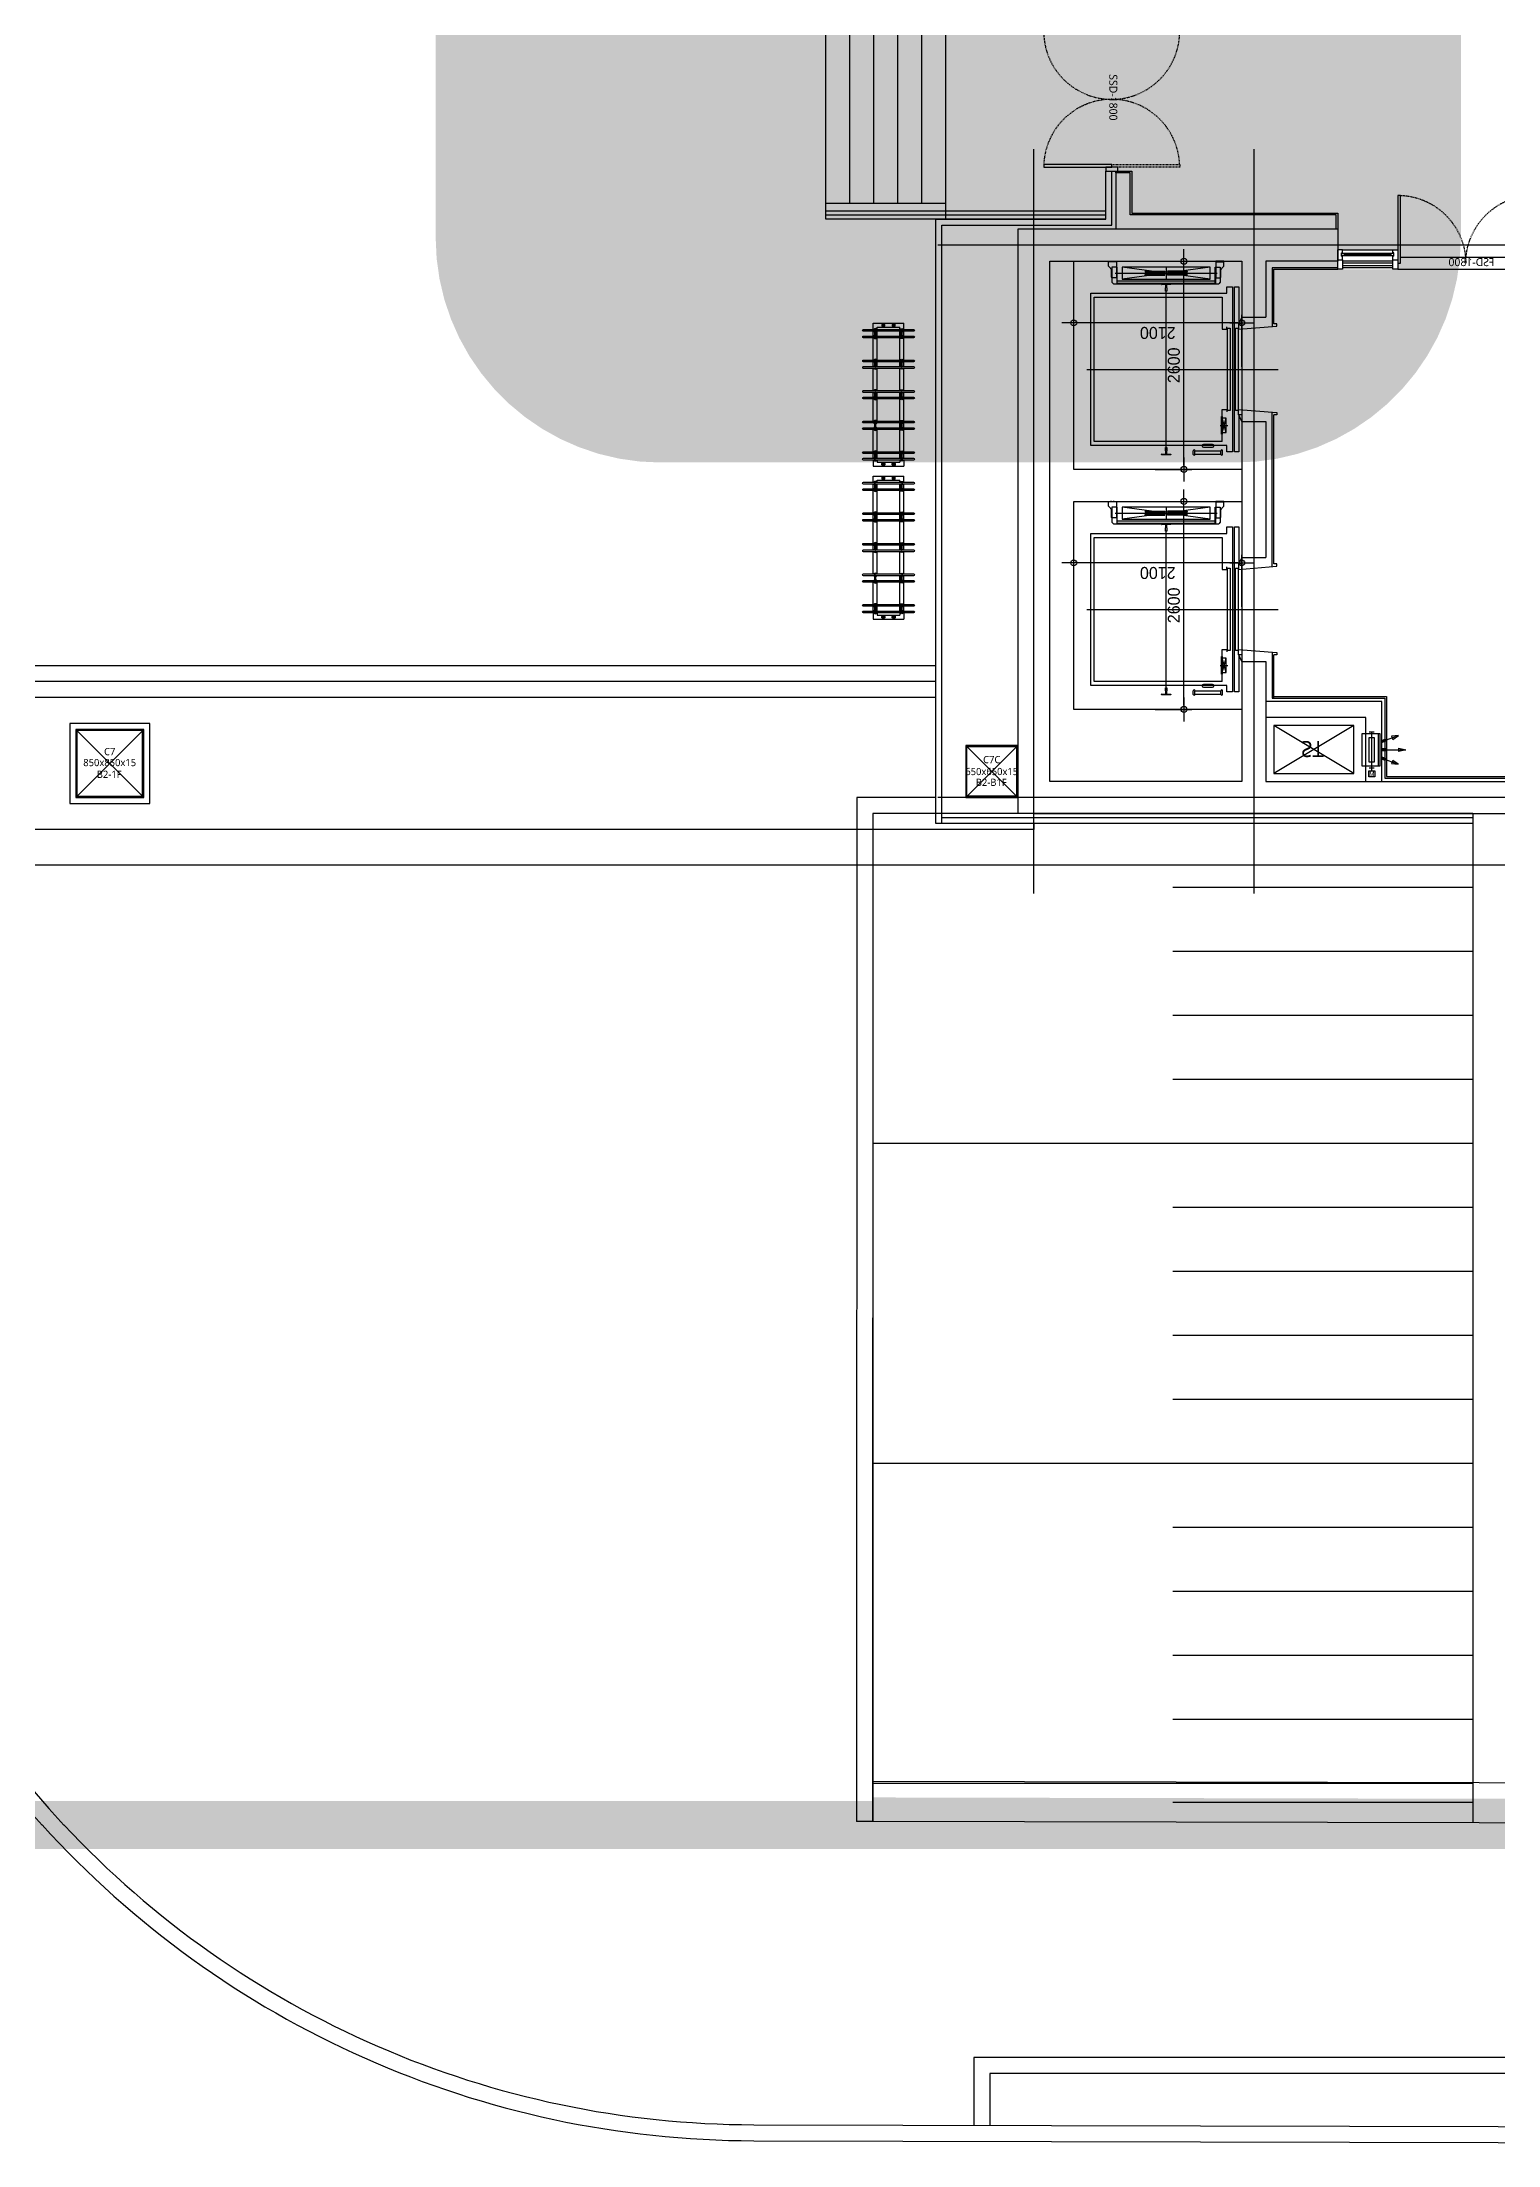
# Model space of a CAD drawing. Header units: millimetres. Extents: x 13515 to 183937, y -33900 to -660.
# Drawn here: x 59959 to 60243.8, y -21112.3 to -20700.9 of the extents above; entities that cross this region are included whole.
import ezdxf
from ezdxf.enums import TextEntityAlignment as Align

# ---------------------------------------------------------------- set-up
doc = ezdxf.new("R2010")
doc.units = ezdxf.units.MM
doc.header["$LTSCALE"] = 100
doc.header["$MEASUREMENT"] = 0
doc.header["$PDSIZE"] = -10
for name, pattern in [('DASHDOT', [1, 0.5, -0.25, 0, -0.25]), ('HID', [2.5, 1.5, -1]), ('HIDDEN', [2, 1, -1])]:
    doc.linetypes.add(name, pattern=pattern)
doc.layers.get('0').update_dxf_attribs({"linetype": 'CONTINUOUS'})
doc.layers.get('Defpoints').update_dxf_attribs({"color": 171, "linetype": 'CONTINUOUS'})
doc.layers.add('#프레임 라인', color=189, linetype='CONTINUOUS', plot=False)
doc.layers.add('기계 전기 소방', color=254, linetype='CONTINUOUS', plot=False)
for name, color, linetype in [('254', 254, 'CONTINUOUS'), ('CON', 2, 'CONTINUOUS'), ('DOOR', 4, 'CONTINUOUS'), ('DOOR ELE', 253, 'CONTINUOUS'), ('DOOR(OPEN ELE)', 5, 'CONTINUOUS'), ('ELE9', 9, 'CONTINUOUS'), ('ELEV', 253, 'CONTINUOUS'), ('LED', 7, 'CONTINUOUS'), ('STAIR', 4, 'CONTINUOUS'), ('STEEL', 5, 'CONTINUOUS'), ('WIN', 4, 'CONTINUOUS'), ('WIN-G', 252, 'CONTINUOUS'), ('난간', 5, 'CONTINUOUS'), ('자전거보관소', 5, 'CONTINUOUS')]:
    doc.layers.add(name, color=color, linetype=linetype)
doc.styles.add('CGS', font='cgse', dxfattribs={"bigfont": 'cgs'})
doc.styles.add('TE', font='malgun_0.ttf')
doc.styles.add('나눔바른고딕', font='NanumBarunGothic.ttf')
doc.styles.add('돋음', font='', dxfattribs={"height": 3})
doc.styles.get('돋음').set_extended_font_data('Dotum')
doc.dimstyles.new('NDIM 1200', dxfattribs={"dimscale": 75, "dimtxt": 3, "dimasz": 1, "dimexe": 2, "dimexo": 2, "dimgap": 1, "dimtad": 1, "dimdec": 0, "dimdsep": 46, "dimtxsty": 'CGS', "dimblk": 'DOT0', "dimcen": 1, "dimdle": 8, "dimclrd": 256, "dimclre": 256, "dimclrt": 256, "dimadec": 0, "dimazin": 0, "dimtfac": 1, "dimtdec": 0, "dimtix": 1, "dimtmove": 2, "dimatfit": 3, "dimldrblk": 'DOT0', "dimfxl": 1, "dimtolj": 1, "dimtzin": 0, "dimlwd": -1, "dimlwe": -1, "dimarcsym": 0})

# ---------------------------------------------------------------- blocks, each defined once
blk = doc.blocks.new('A$C113b3fc0')
at = {"layer": 'DOOR'}
for points in [[(750, 0), (750, 849), (785, 849), (785, 0)], [(2450, 0), (2450, 849), (2415, 849), (2415, 0)], [(785, 0), (750, 0)], [(2415, 0), (2450, 0)]]:
    blk.add_lwpolyline(points, dxfattribs=at)
at = {"layer": 'DOOR ELE', "ltscale": 0.05}
for points in [[(750, 924), (2450, 924)], [(785, 774), (2415, 774)]]:
    blk.add_lwpolyline(points, dxfattribs=at)
at = {"layer": 'DOOR(OPEN ELE)', "linetype": 'HID', "ltscale": 0.05}
for centre, start, end in [((750, 849), 272.3599, 0), ((2450, 849), 180, 267.6401)]:
    blk.add_arc(centre, 850, start, end, dxfattribs=at)
at = {"layer": 'Defpoints', "style": '나눔바른고딕'}
blk.add_text('FSD-1800', height=100, rotation=180, dxfattribs=at).set_placement((1958, 884))
at = {"color": 8}
for points in [[(0, 804), (0, 679), (750, 679), (750, 804)], [(3200, 804), (3200, 679), (2450, 679), (2450, 804)]]:
    blk.add_wipeout(points, dxfattribs=at).dxf.layer = 'WIN'
at = {"layer": 'WIN'}
for p, q in [((0, 804), (0, 679)), ((60, 804), (60, 760)), ((690, 804), (690, 760)), ((750, 679), (750, 804)), ((2450, 679), (2450, 804)), ((2510, 804), (2510, 760)), ((3140, 804), (3140, 760)), ((3200, 804), (3200, 679)), ((60, 679), (0, 679)), ((47, 760), (47, 720)), ((47, 760), (60, 760)), ((47, 720), (60, 720)), ((88, 755), (50, 755)), ((50, 755), (50, 725)), ((88, 725), (50, 725)), ((60, 720), (60, 679)), ((60, 679), (690, 679)), ((662, 755), (88, 755)), ((662, 725), (88, 725)), ((700, 755), (662, 755)), ((700, 725), (662, 725)), ((703, 760), (690, 760)), ((703, 720), (690, 720)), ((690, 720), (690, 679)), ((690, 679), (750, 679)), ((700, 755), (700, 725)), ((703, 760), (703, 720)), ((2510, 679), (2450, 679)), ((2497, 760), (2497, 720)), ((2497, 760), (2510, 760)), ((2497, 720), (2510, 720)), ((2500, 755), (2500, 725)), ((2500, 755), (2538, 755)), ((2500, 725), (2538, 725)), ((2510, 720), (2510, 679)), ((3140, 679), (2510, 679)), ((2538, 755), (3112, 755)), ((2538, 725), (3112, 725)), ((3112, 755), (3150, 755)), ((3112, 725), (3150, 725)), ((3153, 760), (3140, 760)), ((3153, 720), (3140, 720)), ((3140, 720), (3140, 679)), ((3140, 679), (3200, 679)), ((3150, 755), (3150, 725)), ((3153, 760), (3153, 720))]:
    blk.add_line(p, q, dxfattribs=at)
at = {"layer": 'WIN', "color": 8}
for p, q in [((88, 745), (82, 743)), ((82, 743), (82, 737)), ((88, 735), (82, 737)), ((84, 742), (84, 738)), ((84, 742), (666, 742)), ((84, 738), (666, 738)), ((88, 755), (88, 745)), ((88, 735), (88, 725)), ((662, 755), (662, 745)), ((662, 745), (668, 743)), ((662, 735), (668, 737)), ((662, 735), (662, 725)), ((666, 742), (666, 738)), ((668, 743), (668, 737)), ((2538, 745), (2532, 743)), ((2532, 743), (2532, 737)), ((2538, 735), (2532, 737)), ((3116, 742), (2534, 742)), ((2534, 742), (2534, 738)), ((3116, 738), (2534, 738)), ((2538, 755), (2538, 745)), ((2538, 735), (2538, 725)), ((3112, 755), (3112, 745)), ((3112, 745), (3118, 743)), ((3112, 735), (3118, 737)), ((3112, 735), (3112, 725)), ((3116, 742), (3116, 738)), ((3118, 743), (3118, 737))]:
    blk.add_line(p, q, dxfattribs=at)
for centre, start, end in [((88, 740), 19.4712, 90), ((88, 740), 270, 340.5288), ((662, 740), 90, 160.5288), ((662, 740), 199.4712, 270), ((2538, 740), 19.4712, 90), ((2538, 740), 270, 340.5288), ((3112, 740), 90, 160.5288), ((3112, 740), 199.4712, 270)]:
    blk.add_arc(centre, 6, start, end, dxfattribs=at)
at = {"ltscale": 0.1}
for points in [[(0, 804), (750, 804), (750, 924), (0, 924)], [(3200, 804), (2450, 804), (2450, 924), (3200, 924)]]:
    blk.add_wipeout(points, dxfattribs=at).dxf.layer = 'WIN-G'
at = {"layer": 'WIN', "ltscale": 0.1}
for points in [[(60, 924), (0, 924), (0, 804), (60, 804)], [(750, 924), (690, 924), (690, 804), (750, 804)], [(2450, 924), (2510, 924), (2510, 804), (2450, 804)], [(3140, 924), (3200, 924), (3200, 804), (3140, 804)]]:
    blk.add_lwpolyline(points, close=True, dxfattribs=at)
at = {"layer": 'WIN-G'}
for p, q in [((690, 906), (60, 906)), ((690, 882), (60, 882)), ((690, 846), (60, 846)), ((690, 822), (60, 822)), ((2510, 906), (3140, 906)), ((2510, 882), (3140, 882)), ((2510, 846), (3140, 846)), ((2510, 822), (3140, 822))]:
    blk.add_line(p, q, dxfattribs=at)
blk = doc.blocks.new('DOT0')
blk.add_line((-3, 0), (3, 0))
at = {"color": 6}
blk.add_circle((0, 0), 0.75, dxfattribs=at)
blk = doc.blocks.new('*D66')
at = {"layer": 'Defpoints', "ltscale": 0.4, "transparency": 16777216}
for p, q in [((150, 1516), (150, 1059)), ((2750, 1516), (2750, 1059)), ((200, 1159), (2700, 1159))]:
    blk.add_line(p, q, dxfattribs=at)
at = {"layer": 'Defpoints', "color": 0, "ltscale": 0.4, "transparency": 16777216}
for p in [(150, 1616), (2750, 1616), (2750, 1159)]:
    blk.add_point(p, dxfattribs=at)
at = {"layer": 'Defpoints', "ltscale": 0.4, "transparency": 16777216, "xscale": 50, "yscale": 50, "zscale": 50, "rotation": 180}
blk.add_blockref('DOT0', (150, 1159), dxfattribs=at)
at = {"layer": 'Defpoints', "ltscale": 0.4, "transparency": 16777216, "xscale": 50, "yscale": 50, "zscale": 50}
blk.add_blockref('DOT0', (2750, 1159), dxfattribs=at)
at = {"layer": 'Defpoints', "ltscale": 0.4, "transparency": 16777216, "insert": (1450, 1284), "char_height": 150, "attachment_point": 5, "style": 'CGS'}
blk.add_mtext('\\A1;2600', dxfattribs=at)
blk = doc.blocks.new('*D67')
at = {"layer": 'Defpoints', "ltscale": 0.4, "transparency": 16777216}
for p, q in [((1431, 2535), (2081, 2535)), ((1981, 485), (1981, 2485)), ((1431, 435), (2081, 435))]:
    blk.add_line(p, q, dxfattribs=at)
at = {"layer": 'Defpoints', "color": 0, "ltscale": 0.4, "transparency": 16777216}
for p in [(1331, 2535), (1981, 2535), (1331, 435)]:
    blk.add_point(p, dxfattribs=at)
at = {"layer": 'Defpoints', "ltscale": 0.4, "transparency": 16777216, "xscale": 50, "yscale": 50, "zscale": 50}
for p, rotation in [((1981, 2535), 90), ((1981, 435), 270)]:
    blk.add_blockref('DOT0', p, dxfattribs=dict(at, rotation=rotation))
at = {"layer": 'Defpoints', "ltscale": 0.4, "transparency": 16777216, "insert": (1856, 1485), "char_height": 150, "attachment_point": 5, "rotation": 90, "style": 'CGS'}
blk.add_mtext('\\A1;2100', dxfattribs=at)
blk = doc.blocks.new('A$C0a9799ad')
at = {"layer": '기계 전기 소방', "ltscale": 0.1}
h = blk.add_hatch(dxfattribs=at)
h.set_pattern_fill('_USER', color=256, scale=50, angle=540, pattern_type=0)
h.set_pattern_definition([(180, (-1193073.36, 30212339.483), (-4e-14, -50), [])])
h.paths.add_polyline_path([(5420, -6312), (5420, -6762), (5720, -6762), (5720, -6312)])
for p, q in [((2095, 1876), (1095, 1276)), ((2095, 1276), (1095, 1876)), ((2320, 1844), (2320, 1355)), ((5895, 1876), (5245, 1376)), ((5895, 1376), (5245, 1876)), ((2289, 1805), (2351, 1805)), ((2490, 1715), (2441, 1697)), ((2445, 1686), (2651, 1761)), ((2498, 1594), (2445, 1594)), ((2445, 1582), (2747, 1582)), ((2498, 1693), (2449, 1675)), ((2289, 1355), (2351, 1355)), ((2490, 1449), (2441, 1467)), ((2498, 1570), (2445, 1570)), ((2445, 1478), (2653, 1402)), ((2498, 1471), (2449, 1489)), ((5370, 1376), (5370, -6871)), ((5770, 1376, 0), (5770, -6871)), ((5770, -6871), (5370, -6871))]:
    blk.add_line(p, q, dxfattribs=at)
for points in [[(1095, 1876), (2095, 1876), (2095, 1276), (1095, 1276)], [(2283, 1917), (2283, 1844), (2357, 1844), (2357, 1917)], [(5895, 1876), (5245, 1876), (5245, 1376), (5895, 1376)], [(2351, 1426), (2351, 1734), (2289, 1734), (2289, 1426)], [(5370, -6005), (5370, -6205), (5770, -6205), (5770, -6005)], [(5420, -6055), (5420, -6155), (5720, -6155), (5720, -6055)], [(5420, -6312), (5420, -6762), (5720, -6762), (5720, -6312)]]:
    blk.add_lwpolyline(points, close=True, dxfattribs=at)
for points in [[(2425, 1781), (2425, 1381), (2195, 1381), (2195, 1781), (2425, 1781)], [(2400, 1781), (2425, 1781), (2425, 1381), (2400, 1381), (2400, 1781)], [(2566, 1752), (2651, 1761), (2581, 1713), (2566, 1752)], [(2659, 1603), (2659, 1561), (2747, 1582), (2659, 1603)], [(2581, 1451), (2653, 1402), (2566, 1412), (2581, 1451)], [(5270, -6105), (5870, -6105)], [(5820, -6055), (5820, -6155)]]:
    blk.add_lwpolyline(points, dxfattribs=at)
at = {"layer": '기계 전기 소방', "ltscale": 0.1, "elevation": 0}
for points in [[(5120, -4604), (5120, -4454), (5270, -4454), (5270, -4604)], [(5370, -4429), (5370, -4629), (5770, -4629), (5770, -4429)], [(5420, -4479), (5420, -4579), (5720, -4579), (5720, -4479)]]:
    blk.add_lwpolyline(points, close=True, dxfattribs=at)
for points in [[(5270, -4529), (5870, -4529)], [(5320, -4479), (5320, -4579)], [(5820, -4479), (5820, -4579)], [(5320, -6055), (5320, -6155)]]:
    blk.add_lwpolyline(points, dxfattribs=at)
at = {"layer": 'Defpoints', "style": '나눔바른고딕'}
for p in [(1578, 1572), (5553, 1622)]:
    blk.add_text('ST', height=200, dxfattribs=at).set_placement(p, align=Align.MIDDLE_CENTER)
at = {"layer": '기계 전기 소방', "ltscale": 0.1, "style": '돋음', "text_generation_flag": 2, "width": 0.8}
blk.add_text('M', height=61.3, rotation=180, dxfattribs=at).set_placement((2320, 1883), align=Align.MIDDLE_CENTER)
at = {"layer": '기계 전기 소방', "ltscale": 0.1, "style": '돋음', "width": 0.85}
blk.add_text('M', height=100, rotation=90, dxfattribs=at).set_placement((5194, -4529, 0), align=Align.MIDDLE_CENTER)
at = {"layer": '기계 전기 소방', "ltscale": 0.1, "style": '돋음'}
blk.add_text('F.D', height=200, dxfattribs=at).set_placement((6190, -6082, 0), align=Align.MIDDLE_CENTER)
blk = doc.blocks.new('*U132')
at = {"color": 0, "linetype": 'ByBlock'}
for p, q in [((325, 325), (-325, 325)), ((-325, 325), (-325, -325)), ((-310, 310), (310, 310)), ((-310, -310), (-310, 310)), ((310, 310), (310, -310)), ((325, -325), (325, 325)), ((-325, -325), (325, -325)), ((310, -310), (-310, -310))]:
    blk.add_line(p, q, dxfattribs=at)
at = {"layer": 'Defpoints'}
blk.add_point((0, 0), dxfattribs=at)
blk = doc.blocks.new('C7C-B2-B1F')
at = {"layer": 'Defpoints', "ltscale": 10000}
for p, q in [((-325, -325), (325, 325)), ((325, -325), (-325, 325))]:
    blk.add_line(p, q, dxfattribs=at)
at = {"ltscale": 0.1}
blk.add_blockref('*U132', (0, 0), dxfattribs=at)
at = {"layer": 'Defpoints', "style": 'TE'}
for s, p in [('650x650x15', (0, -47)), ('C7C', (0, 102)), ('B2-B1F', (-6, -182))]:
    blk.add_text(s, height=90, dxfattribs=at).set_placement(p, align=Align.CENTER)
blk = doc.blocks.new('C7-B2-1F')
at = {"layer": '#프레임 라인', "ltscale": 0.1}
blk.add_lwpolyline([(-500, -500), (500, -500), (500, 500), (-500, 500)], close=True, dxfattribs=at)
for points in [[(-425, -425), (425, -425), (425, 425), (-425, 425)], [(-410, -410), (410, -410), (410, 410), (-410, 410)]]:
    blk.add_lwpolyline(points, close=True)
at = {"layer": 'Defpoints', "ltscale": 10000}
for p, q in [((-425, -425), (425, 425)), ((425, -425), (-425, 425))]:
    blk.add_line(p, q, dxfattribs=at)
at = {"layer": 'Defpoints', "style": 'TE'}
for s, p in [('850x850x15', (0, -35)), ('C7', (0, 102)), ('B2-1F', (-6, -182))]:
    blk.add_text(s, height=90, dxfattribs=at).set_placement(p, align=Align.CENTER)
blk = doc.blocks.new('A$C393a7e1d')
at = {"layer": 'STAIR', "ltscale": 5}
for p, q in [((1500, 3000), (1500, 0)), ((0, 2800), (1500, 2800)), ((300, 2800), (300, 200)), ((600, 2800), (600, 200)), ((900, 2800), (900, 200)), ((1200, 2800), (1200, 200))]:
    blk.add_line(p, q, dxfattribs=at)
for points in [[(3500, 3000), (0, 3000)], [(0, 3000), (0, 0), (3500, 0)], [(1500, 200), (0, 200)]]:
    blk.add_lwpolyline(points, dxfattribs=at)
at = {"layer": '난간'}
for points in [[(3500, 2950), (0, 2950)], [(3500, 2900), (0, 2900)], [(0, 100), (3500, 100)], [(0, 50), (3500, 50)]]:
    blk.add_lwpolyline(points, dxfattribs=at)
blk = doc.blocks.new('A$C04AB33BF')
at = {"layer": '자전거보관소'}
for p, q in [((2284, 2550), (1904, 2550)), ((1904, 2473), (1904, 2550)), ((1904, 2450), (1904, 2391)), ((1904, 2368), (1904, 2091)), ((1922, 2451), (1922, 2391)), ((1935, 2451), (1935, 2391)), ((2234, 2500), (1954, 2500)), ((1954, 2473), (1954, 2500)), ((1954, 2450), (1954, 2391)), ((1954, 2368), (1954, 2091)), ((2234, 2473), (2234, 2500)), ((2234, 2450), (2234, 2391)), ((2234, 2368), (2234, 2091)), ((2252, 2451), (2252, 2391)), ((2265, 2451), (2265, 2391)), ((2284, 2473), (2284, 2550)), ((2284, 2450), (2284, 2391)), ((2284, 2368), (2284, 2091)), ((1904, 2068), (1904, 2009)), ((1904, 1986), (1904, 1709)), ((1922, 2069), (1922, 2009)), ((1935, 2069), (1935, 2009)), ((1954, 2068), (1954, 2009)), ((1954, 1986), (1954, 1709)), ((2234, 1986), (2234, 1709)), ((2252, 2069), (2252, 2009)), ((2265, 2069), (2265, 2009)), ((2284, 1986), (2284, 1709)), ((1904, 1686), (1904, 1626)), ((1904, 1604), (1904, 1326)), ((1922, 1686), (1922, 1626)), ((1935, 1686), (1935, 1626)), ((1954, 1686), (1954, 1626)), ((1954, 1604), (1954, 1326)), ((2234, 1686), (2234, 1626)), ((2234, 1604), (2234, 1326)), ((2252, 1686), (2252, 1626)), ((2265, 1686), (2265, 1626)), ((2284, 1686), (2284, 1626)), ((2284, 1604), (2284, 1326)), ((1904, 1304), (1904, 1244)), ((1904, 1222), (1904, 944)), ((1922, 1304), (1922, 1244)), ((1935, 1304), (1935, 1244)), ((1954, 1304), (1954, 1244)), ((1954, 1222), (1954, 944)), ((2234, 1304), (2234, 1244)), ((2234, 1222), (2234, 944)), ((2252, 1304), (2252, 1244)), ((2265, 1304), (2265, 1244)), ((2284, 1304), (2284, 1244)), ((2284, 1222), (2284, 944)), ((1904, 922), (1904, 863)), ((1904, 840), (1904, 763)), ((1922, 922), (1922, 863)), ((1935, 922), (1935, 863)), ((1954, 922), (1954, 863)), ((1954, 840), (1954, 813)), ((2234, 813), (1954, 813)), ((2234, 922), (2234, 863)), ((2234, 840), (2234, 813)), ((2252, 922), (2252, 863)), ((2265, 922), (2265, 863)), ((2284, 922), (2284, 863)), ((2284, 840), (2284, 763)), ((2284, 763), (1904, 763))]:
    blk.add_line(p, q, dxfattribs=at)
for points in [[(2406, 2473, -1), (2406, 2450), (1782, 2450, -1), (1782, 2473)], [(2406, 2368), (1782, 2368, -1), (1782, 2391), (2406, 2391, -1)], [(1929, 2473, 1), (1929, 2450, 1)], [(1929, 2391, 1), (1929, 2368, 1)], [(2259, 2473, 1), (2259, 2450, 1)], [(2259, 2391, 1), (2259, 2368, 1)], [(2406, 2091, -1), (2406, 2068), (1782, 2068, -1), (1782, 2091)], [(2406, 1986), (1782, 1986, -1), (1782, 2009), (2406, 2009, -1)], [(1929, 2091, 1), (1929, 2068, 1)], [(1929, 2009, 1), (1929, 1986, 1)], [(2259, 2091, 1), (2259, 2068, 1)], [(2259, 2009, 1), (2259, 1986, 1)], [(2406, 1708, -1), (2406, 1686), (1782, 1686, -1), (1782, 1708)], [(2406, 1604), (1782, 1604, -1), (1782, 1626), (2406, 1626, -1)], [(1929, 1708, 1), (1929, 1686, 1)], [(1929, 1626, 1), (1929, 1604, 1)], [(2259, 1708, 1), (2259, 1686, 1)], [(2259, 1626, 1), (2259, 1604, 1)], [(2406, 1304), (1782, 1304, -1), (1782, 1326), (2406, 1326, -1)], [(1929, 1326, 1), (1929, 1304, 1)], [(2259, 1326, 1), (2259, 1304, 1)], [(2406, 1244, -1), (2406, 1222), (1782, 1222, -1), (1782, 1244)], [(1929, 1244, 1), (1929, 1222, 1)], [(2259, 1244, 1), (2259, 1222, 1)], [(2406, 944, -1), (2406, 922), (1782, 922, -1), (1782, 944)], [(2406, 863, -1), (2406, 840), (1782, 840, -1), (1782, 863)], [(1929, 944, 1), (1929, 922, 1)], [(1929, 863, 1), (1929, 840, 1)], [(2259, 944, 1), (2259, 922, 1)], [(2259, 863, 1), (2259, 840, 1)]]:
    blk.add_lwpolyline(points, format="xyb", close=True, dxfattribs=at)
for points in [[(1911, 2473, -0.556415), (1947, 2473, -1)], [(1922, 2441, -0.179535), (1911, 2450, -1)], [(1911, 2391, -0.179535), (1922, 2400, -1)], [(1947, 2369, -0.259476), (1929, 2359, -0.259476), (1911, 2369, -1)], [(1947, 2450, -0.179535), (1935, 2441, -0.259476)], [(1935, 2400, -0.179535), (1947, 2391, -0.259476)], [(2277, 2473, 0.556415), (2241, 2473, 1)], [(2241, 2450, 0.179535), (2252, 2441, 0.259476)], [(2252, 2400, 0.179535), (2241, 2391, 0.259476)], [(2241, 2369, 0.259476), (2259, 2359, 0.259476), (2277, 2369, 1)], [(2265, 2441, 0.179535), (2277, 2450, 1)], [(2277, 2391, 0.179535), (2265, 2400, 1)], [(1911, 2091, -0.556415), (1947, 2091, -1)], [(1922, 2060, -0.179535), (1911, 2069, -1)], [(1911, 2010, -0.179535), (1922, 2019, -1)], [(1947, 1987, -0.259476), (1929, 1977, -0.259476), (1911, 1987, -1)], [(1947, 2069, -0.179535), (1935, 2060, -0.259476)], [(1935, 2019, -0.179535), (1947, 2010, -0.259476)], [(2277, 2091, 0.556415), (2241, 2091, 1)], [(2241, 2069, 0.179535), (2252, 2060, 0.259476)], [(2252, 2019, 0.179535), (2241, 2010, 0.259476)], [(2241, 1987, 0.259476), (2259, 1977, 0.259476), (2277, 1987, 1)], [(2265, 2060, 0.179535), (2277, 2069, 1)], [(2277, 2010, 0.179535), (2265, 2019, 1)], [(1911, 1708, -0.556415), (1947, 1708, -1)], [(1922, 1677, -0.179535), (1911, 1686, -1)], [(1911, 1627, -0.179535), (1922, 1636, -1)], [(1947, 1604, -0.259476), (1929, 1594, -0.259476), (1911, 1604, -1)], [(1947, 1686, -0.179535), (1935, 1677, -0.259476)], [(1935, 1636, -0.179535), (1947, 1627, -0.259476)], [(2277, 1708, 0.556415), (2241, 1708, 1)], [(2241, 1686, 0.179535), (2252, 1677, 0.259476)], [(2252, 1636, 0.179535), (2241, 1627, 0.259476)], [(2241, 1604, 0.259476), (2259, 1594, 0.259476), (2277, 1604, 1)], [(2265, 1677, 0.179535), (2277, 1686, 1)], [(2277, 1627, 0.179535), (2265, 1636, 1)], [(1911, 1326, -0.556415), (1947, 1326, -1)], [(2277, 1326, 0.556415), (2241, 1326, 1)], [(1922, 1295, -0.179535), (1911, 1304, -1)], [(1911, 1245, -0.179535), (1922, 1254, -1)], [(1947, 1222, -0.259476), (1929, 1212, -0.259476), (1911, 1222, -1)], [(1947, 1304, -0.179535), (1935, 1295, -0.259476)], [(1935, 1254, -0.179535), (1947, 1245, -0.259476)], [(2241, 1304, 0.179535), (2252, 1295, 0.259476)], [(2252, 1254, 0.179535), (2241, 1245, 0.259476)], [(2241, 1222, 0.259476), (2259, 1212, 0.259476), (2277, 1222, 1)], [(2265, 1295, 0.179535), (2277, 1304, 1)], [(2277, 1245, 0.179535), (2265, 1254, 1)], [(1911, 944, -0.556415), (1947, 944, -1)], [(1922, 913, -0.179535), (1911, 922, -1)], [(1911, 863, -0.179535), (1922, 872, -1)], [(1947, 840, -0.259476), (1929, 830, -0.259476), (1911, 840, -1)], [(1947, 922, -0.179535), (1935, 913, -0.259476)], [(1935, 872, -0.179535), (1947, 863, -0.259476)], [(2277, 944, 0.556415), (2241, 944, 1)], [(2241, 922, 0.179535), (2252, 913, 0.259476)], [(2252, 872, 0.179535), (2241, 863, 0.259476)], [(2241, 840, 0.259476), (2259, 830, 0.259476), (2277, 840, 1)], [(2265, 913, 0.179535), (2277, 922, 1)], [(2277, 863, 0.179535), (2265, 872, 1)]]:
    blk.add_lwpolyline(points, format="xyb", dxfattribs=at)
for points in [[(2037, 2507), (2021, 2507), (2010, 2517), (2010, 2533), (2021, 2543), (2037, 2543), (2047, 2533), (2047, 2517)], [(2167, 2507), (2151, 2507), (2140, 2517), (2140, 2533), (2151, 2543), (2167, 2543), (2177, 2533), (2177, 2517)], [(2037, 807), (2021, 807), (2010, 796), (2010, 780), (2021, 770), (2037, 770), (2047, 780), (2047, 796)], [(2167, 807), (2151, 807), (2140, 796), (2140, 780), (2151, 770), (2167, 770), (2177, 780), (2177, 796)]]:
    blk.add_lwpolyline(points, close=True, dxfattribs=at)
for centre in [(2029, 2525), (2159, 2525), (2029, 788), (2159, 788)]:
    blk.add_circle(centre, 8, dxfattribs=at)
blk = doc.blocks.new('A$C03A90DB8')
at = {"layer": 'DOOR'}
for points in [[(0, 924), (50, 924), (50, 774), (0, 774)], [(1800, 924), (1750, 924), (1750, 774), (1800, 774)]]:
    blk.add_lwpolyline(points, close=True, dxfattribs=at)
for points in [[(50, 0), (50, 849), (85, 849), (85, 0)], [(1750, 0), (1750, 849), (1715, 849), (1715, 0)], [(85, 0), (50, 0)], [(1715, 0), (1750, 0)]]:
    blk.add_lwpolyline(points, dxfattribs=at)
at = {"layer": 'DOOR(OPEN ELE)', "linetype": 'HID', "ltscale": 0.05}
for points in [[(50, 1699), (50, 849), (85, 849), (85, 1699)], [(85, 1699), (50, 1699)], [(1750, 1699), (1750, 849), (1715, 849), (1715, 1699)], [(1715, 1699), (1750, 1699)]]:
    blk.add_lwpolyline(points, dxfattribs=at)
for centre, start, end in [((50, 849), 0, 87.6401), ((1750, 849), 92.3599, 180), ((50, 849), 272.3599, 0), ((1750, 849), 180, 267.6401)]:
    blk.add_arc(centre, 850, start, end, dxfattribs=at)
at = {"layer": 'Defpoints', "style": '나눔바른고딕'}
blk.add_text('SSD-1800', height=100, dxfattribs=at).set_placement((587, 819))
blk = doc.blocks.new('A$C5d30824a')
at = {"layer": 'CON', "ltscale": 0.1}
for p, q in [((750, 435.4), (750, 135.4)), ((2050, 435.4), (2050, 135.4))]:
    blk.add_line(p, q, dxfattribs=at)
at = {"layer": 'Defpoints', "ltscale": 0.1}
blk.add_lwpolyline([(2750, 435.4), (150, 435.4), (150, 2535.4), (2750, 2535.4)], close=True, dxfattribs=at)
at = {"layer": 'ELEV'}
for p, q in [((1400, 2370.4), (1400, -20)), ((450, 620.4), (450, 2320.4)), ((450, 2320.4), (2350, 2320.4)), ((500, 680.4), (500, 2280.4)), ((500, 2280.4), (2300, 2280.4)), ((2300, 2280.4), (2300, 680.4)), ((2350, 2320.4), (2350, 620.4)), ((2488, 2057.4), (2468, 2037.4)), ((2468, 2037.4), (2468, 723.4)), ((2679, 1998.4), (2468, 1998.4)), ((2468, 1992.4), (2679, 1992.4)), ((2474, 768.4), (2474, 1992.4)), ((2679, 2057.4), (2488, 2057.4)), ((2505, 1992.4), (2505, 768.4)), ((2678, 830.4), (2528, 1930.4)), ((2678, 1930.4), (2528, 1930.4)), ((2528, 1930.4), (2528, 830.4)), ((2528, 830.4), (2678, 1930.4)), ((2545, 2057.4), (2550, 2065.4)), ((2545, 2057.4), (2545, 2057.4)), ((2545, 2002.4), (2545, 2057.4)), ((2675.4, 2002.4), (2545, 2002.4)), ((2550, 2065.4), (2642.2, 2065.4)), ((2603, 2016.4), (2603, 744.4)), ((2655.7, 2070.7), (2663, 2077.4)), ((2663, 2077.4), (2690, 2102.4)), ((2750, 2002.4), (2675.4, 2002.4)), ((2678, 830.4), (2678, 1930.4)), ((2679, 1992.4), (2679, 2057.4)), ((2690, 2102.4), (2750, 2102.4)), ((2755, 2072.4), (2739, 2072.4)), ((2755, 2037.4), (2739, 2037.4)), ((2744, 2002.4), (2744, 2102.4)), ((2750, 2102.4), (2750, 2002.4)), ((2578, 1642.9), (2578, 1397.9)), ((2578, 1642.9), (2581.5, 1642.9)), ((2578, 1642.9), (2581.5, 1642.9)), ((2578, 1642.9), (2581.5, 1642.9)), ((2578, 1642.9), (2581.5, 1642.9)), ((2581.5, 1642.9), (2581.5, 1397.9)), ((2581.5, 1642.9), (2582, 1639.9)), ((2581.5, 1642.9), (2582, 1639.9)), ((2588, 1640.4), (2591, 1640.4)), ((2588, 1640.4), (2591, 1640.4)), ((2588, 1640.4), (2588, 1400.4)), ((2588, 1640.4), (2594, 1640.4)), ((2588, 1640.4), (2594, 1640.4)), ((2594, 1640.4), (2594, 1400.4)), ((2600, 1640.4), (2600, 1400.4)), ((2606, 1640.4), (2600, 1640.4)), ((2606, 1640.4), (2600, 1640.4)), ((2606, 1640.4), (2603, 1640.4)), ((2606, 1640.4), (2603, 1640.4)), ((2606, 1640.4), (2606, 1400.4)), ((2618, 1640.4), (2612, 1640.4)), ((2612, 1640.4), (2612, 1400.4)), ((2612, 1640.4), (2612, 1400.4)), ((2618, 1640.4), (2615, 1640.4)), ((2618, 1640.4), (2618, 1400.4)), ((2624.5, 1642.9), (2624, 1639.9)), ((2624.5, 1642.9), (2624, 1639.9)), ((2628, 1642.9), (2624.5, 1642.9)), ((2628, 1642.9), (2624.5, 1642.9)), ((2624.5, 1642.9), (2624.5, 1397.9)), ((2628, 1642.9), (2624.5, 1642.9)), ((2628, 1642.9), (2624.5, 1642.9)), ((2628, 1642.9), (2628, 1397.9)), ((332, 1323.4), (332, 1437.4)), ((332, 1437.4), (337.2, 1437.4)), ((337.2, 1323.4), (332, 1323.4)), ((340.2, 1434.6), (342.7, 1389.9)), ((342.7, 1371), (340.2, 1326.3)), ((347.7, 1385.2), (379.8, 1385.2)), ((379.8, 1375.7), (347.7, 1375.7)), ((383, 1388.4), (383, 1388.4)), ((383, 1388.4), (420, 1388.4)), ((420, 1372.4), (383, 1372.4)), ((383, 1372.4), (383, 1372.4)), ((390.9, 1380.4), (2379.7, 1380.4)), ((420, 1388.4), (421, 1387.4)), ((421, 1373.4), (420, 1372.4)), ((421, 1387.4), (421, 1373.4)), ((2379, 1387.4), (2380, 1388.4)), ((2379, 1373.4), (2379, 1387.4)), ((2380, 1372.4), (2379, 1373.4)), ((2380, 1388.4), (2417, 1388.4)), ((2417, 1372.4), (2380, 1372.4)), ((2417, 1388.4), (2417, 1388.4)), ((2417, 1372.4), (2417, 1372.4)), ((2420.3, 1385.2), (2452.3, 1385.2)), ((2452.3, 1375.7), (2420.3, 1375.7)), ((2457.3, 1389.9), (2459.8, 1434.6)), ((2459.8, 1326.3), (2457.3, 1371)), ((2462.8, 1437.4), (2468, 1437.4)), ((2468, 1323.4), (2462.8, 1323.4)), ((2468, 1437.4), (2468, 1323.4)), ((2678.3, 1380.4), (2527.7, 1380.4)), ((2578, 1397.9), (2581.5, 1397.9)), ((2578, 1397.9), (2581.5, 1397.9)), ((2578, 1117.3), (2578, 1362.3)), ((2578, 1362.3), (2581.5, 1362.3)), ((2578, 1362.3), (2581.5, 1362.3)), ((2581.5, 1397.9), (2582, 1401)), ((2581.5, 1117.3), (2581.5, 1362.3)), ((2581.5, 1362.3), (2582, 1359.2)), ((2588, 1400.4), (2594, 1400.4)), ((2588, 1400.4), (2594, 1400.4)), ((2588, 1359.8), (2594, 1359.8)), ((2588, 1359.8), (2594, 1359.8)), ((2588, 1119.8), (2588, 1359.8)), ((2594, 1119.8), (2594, 1359.8)), ((2606, 1400.4), (2600, 1400.4)), ((2600, 1119.8), (2600, 1359.8)), ((2606, 1359.8), (2600, 1359.8)), ((2606, 1119.8), (2606, 1359.8)), ((2618, 1400.4), (2612, 1400.4)), ((2618, 1359.8), (2612, 1359.8)), ((2612, 1119.8), (2612, 1359.8)), ((2612, 1119.8), (2612, 1359.8)), ((2618, 1119.8), (2618, 1359.8)), ((2624.5, 1397.9), (2624, 1401)), ((2624.5, 1362.3), (2624, 1359.2)), ((2628, 1397.9), (2624.5, 1397.9)), ((2628, 1397.9), (2624.5, 1397.9)), ((2624.5, 1117.3), (2624.5, 1362.3)), ((2628, 1362.3), (2624.5, 1362.3)), ((2628, 1362.3), (2624.5, 1362.3)), ((2628, 1117.3), (2628, 1362.3)), ((2578, 1117.3), (2581.5, 1117.3)), ((2578, 1117.3), (2581.5, 1117.3)), ((2578, 1117.3), (2581.5, 1117.3)), ((2578, 1117.3), (2581.5, 1117.3)), ((2581.5, 1117.3), (2582, 1120.3)), ((2581.5, 1117.3), (2582, 1120.3)), ((2588, 1119.8), (2591, 1119.8)), ((2588, 1119.8), (2591, 1119.8)), ((2588, 1119.8), (2594, 1119.8)), ((2588, 1119.8), (2594, 1119.8)), ((2606, 1119.8), (2600, 1119.8)), ((2606, 1119.8), (2600, 1119.8)), ((2606, 1119.8), (2603, 1119.8)), ((2606, 1119.8), (2603, 1119.8)), ((2618, 1119.8), (2612, 1119.8)), ((2618, 1119.8), (2615, 1119.8)), ((2624.5, 1117.3), (2624, 1120.3)), ((2624.5, 1117.3), (2624, 1120.3)), ((2628, 1117.3), (2624.5, 1117.3)), ((2628, 1117.3), (2624.5, 1117.3)), ((2628, 1117.3), (2624.5, 1117.3)), ((2628, 1117.3), (2624.5, 1117.3)), ((337.5, 1040.6), (382.5, 1040.6)), ((337.5, 694.9), (337.5, 1019.9)), ((337.5, 1019.9), (382.5, 1019.9)), ((337.5, 1019.9), (337.5, 1017.9)), ((382.5, 1019.9), (382.5, 694.9)), ((382.5, 1019.9), (382.5, 1017.9)), ((382.5, 1019.9), (382.5, 1017.9)), ((427.5, 914.6), (427.5, 800.3)), ((461.8, 800.3), (461.8, 914.6)), ((2528, 830.4), (2678, 830.4)), ((337.5, 694.9), (337.5, 696.9)), ((337.5, 694.9), (382.5, 694.9)), ((337.5, 674.2), (382.5, 674.2)), ((368, 550.4), (368, 620.4)), ((368, 620.4), (450, 620.4)), ((2432, 550.4), (368, 550.4)), ((382.5, 694.9), (382.5, 696.9)), ((382.5, 694.9), (382.5, 696.9)), ((500, 680.4), (900, 680.4)), ((590, 687.6), (810, 687.6)), ((590, 680.4), (590, 687.6)), ((810, 680.4), (590, 680.4)), ((610, 630.4), (790, 680.4)), ((610, 680.4), (790, 630.4)), ((790, 680.4), (610, 680.4)), ((610, 680.4), (610, 630.4)), ((610, 630.4), (790, 630.4)), ((700, 703.6), (700, 607.3)), ((790, 630.4), (790, 680.4)), ((810, 687.6), (810, 680.4)), ((900, 620.4), (870, 620.4)), ((885, 615.4), (1915, 615.4)), ((885, 580.4), (885, 615.4)), ((1915, 580.4), (885, 580.4)), ((900, 680.4), (900, 620.4)), ((2300, 680.4), (1900, 680.4)), ((1900, 680.4), (1900, 620.4)), ((1900, 620.4), (1930, 620.4)), ((1915, 615.4), (1915, 580.4)), ((2350, 620.4), (2432, 620.4)), ((2432, 620.4), (2432, 550.4)), ((2468, 768.4), (2679, 768.4)), ((2679, 762.4), (2468, 762.4)), ((2488, 703.4), (2468, 723.4)), ((2679, 703.4), (2488, 703.4)), ((2675.4, 758.4), (2545, 758.4)), ((2545, 758.4), (2545, 703.4)), ((2545, 703.4), (2545, 703.4)), ((2545, 703.4), (2550, 695.4)), ((2550, 695.4), (2642.2, 695.4)), ((2655.7, 690.1), (2663, 683.4)), ((2663, 683.4), (2690, 658.4)), ((2750, 758.4), (2675.4, 758.4)), ((2679, 768.4), (2679, 703.4)), ((2690, 658.4), (2750, 658.4)), ((2755, 723.4), (2739, 723.4)), ((2755, 688.4), (2739, 688.4)), ((2744, 758.4), (2744, 658.4)), ((2750, 658.4), (2750, 758.4)), ((368, 470.4), (368, 525.4)), ((368, 525.4), (2432, 525.4)), ((830, 470.4), (368, 470.4)), ((750, 435.4), (830, 470.4)), ((885, 515.4), (1915, 515.4)), ((885, 480.4), (885, 515.4)), ((1915, 480.4), (885, 480.4)), ((1915, 515.4), (1915, 480.4)), ((2432, 470.4), (1970, 470.4)), ((2050, 435.4), (1970, 470.4)), ((2432, 525.4), (2432, 470.4))]:
    blk.add_line(p, q, dxfattribs=at)
for centre, radius, start, end in [((2642.2, 2085.4), 20, 270, 312.76883), ((2585, 1640.4), 3, 190.23668, 0), ((2585, 1640.4), 3, 190.23668, 0), ((2597, 1640.4), 3, 180, 0), ((2597, 1640.4), 3, 180, 0), ((2609, 1640.4), 3, 180, 0), ((2609, 1640.4), 3, 180, 0), ((2621, 1640.4), 3, 180, 349.76332), ((2621, 1640.4), 3, 180, 349.76332), ((337.2, 1434.4), 3, 3.2861, 90), ((337.2, 1326.4), 3, 270, 356.7139), ((347.7, 1390.2), 5, 183.2861, 270), ((347.7, 1370.7), 5, 90, 176.7139), ((379.8, 1388.4), 3.25, 270, 0), ((379.8, 1372.4), 3.25, 0, 90), ((2420.3, 1388.4), 3.25, 180, 270), ((2420.3, 1372.4), 3.25, 90, 180), ((2452.3, 1390.2), 5, 270, 356.7139), ((2452.3, 1370.7), 5, 3.2861, 90), ((2462.8, 1434.4), 3, 90, 176.7139), ((2462.8, 1326.4), 3, 183.2861, 270), ((2585, 1400.4), 3, 0, 169.76332), ((2585, 1359.8), 3, 190.23668, 0), ((2597, 1400.4), 3, 0, 180), ((2597, 1359.8), 3, 180, 0), ((2609, 1400.4), 3, 0, 180), ((2609, 1359.8), 3, 180, 0), ((2621, 1400.4), 3, 10.23668, 180), ((2621, 1359.8), 3, 180, 349.76332), ((2585, 1119.8), 3, 0, 169.76332), ((2585, 1119.8), 3, 0, 169.76332), ((2597, 1119.8), 3, 0, 180), ((2597, 1119.8), 3, 0, 180), ((2609, 1119.8), 3, 0, 180), ((2609, 1119.8), 3, 0, 180), ((2621, 1119.8), 3, 10.23668, 180), ((2621, 1119.8), 3, 10.23668, 180), ((337.5, 1029.3), 11.3, 90, 270), ((382.5, 1029.3), 11.3, 270, 90), ((444.7, 914.6), 17.1, 0, 180), ((444.7, 800.3), 17.1, 180, 0), ((337.5, 685.6), 11.3, 90, 270), ((382.5, 685.6), 11.3, 270, 90), ((2642.2, 675.4), 20, 47.23117, 90)]:
    blk.add_arc(centre, radius, start, end, dxfattribs=at)
at = {"layer": 'STEEL', "ltscale": 5}
for p, q in [((830, 435.4), (830, 474.4)), ((830, 474.4), (900, 474.4)), ((900, 474.4), (860, -1.6)), ((1970, 474.4), (1900, 474.4)), ((1900, 474.4), (1940, -1.6)), ((1970, 435.4), (1970, 474.4)), ((830, -1.6), (830, 35.4)), ((1970, -1.6), (1970, 35.4)), ((860, -1.6), (830, -1.6)), ((1940, -1.6), (1970, -1.6))]:
    blk.add_line(p, q, dxfattribs=at)
at = {"layer": 'Defpoints', "ltscale": 0.4}
dim = blk.add_linear_dim(base=(1980.7, 2535.4), p1=(1330.7, 435.4), p2=(1330.7, 2535.4), angle=90, dimstyle='NDIM 1200', override={"dimscale": 50, "dimclrd": 256, "dimclre": 256, "dimclrt": 256}, dxfattribs=at)
dim.commit()
dim.dimension.update_dxf_attribs({"geometry": '*D67', "text_midpoint": (1855.7, 1485.4)})
dim = blk.add_linear_dim(base=(2750, 1158.8), p1=(150, 1616), p2=(2750, 1616), dimstyle='NDIM 1200', override={"dimscale": 50, "dimclrd": 256, "dimclre": 256, "dimclrt": 256}, dxfattribs=at)
dim.commit()
dim.dimension.update_dxf_attribs({"geometry": '*D66', "text_midpoint": (1450, 1283.8)})
blk = doc.blocks.new('B2FF')
at = {"layer": 'ELE9', "ltscale": 0.1}
for p, q in [((37340474.7, 536696.3), (37340474.7, 545996.3)), ((37343224.7, 545996.3), (37343224.7, 536696.3)), ((37339249.7, 537571.3), (37339249.7, 545121.3)), ((37339324.7, 537571.3), (37339324.7, 545046.3)), ((37340674.7, 544596.3), (37343074.7, 544596.3)), ((37343074.7, 544596.3), (37343074.7, 543896.3)), ((37343374.7, 544596.3), (37343374.7, 543896.3)), ((37343374.7, 539596.3), (37343374.7, 538096.3)), ((37340274.7, 539096.3), (37340274.7, 537696.3)), ((37343374.7, 538096.3), (37348374.7, 538096.3)), ((37352474.7, 537896.3), (37339274.7, 537896.3)), ((37340474.7, 537696.3), (37340274.7, 537696.3)), ((37338461.1, 525096.9), (37338261.1, 525096.9))]:
    blk.add_line(p, q, dxfattribs=at)
at = {"layer": 'ELE9', "linetype": 'Continuous'}
for p, q in [((37345961.7, 537696.3), (37338461.7, 537696.3)), ((37345961.7, 536771.3), (37342211.7, 536771.3)), ((37345961.7, 535971.3), (37342211.7, 535971.3)), ((37345961.7, 535171.3), (37342211.7, 535171.3)), ((37345961.7, 534371.3), (37342211.7, 534371.3)), ((37345961.7, 533571.3), (37338461.7, 533571.3)), ((37345961.7, 532771.3), (37342211.7, 532771.3)), ((37345961.7, 531971.3), (37342211.7, 531971.3)), ((37345961.7, 531171.3), (37342211.7, 531171.3)), ((37345961.7, 530371.3), (37342211.7, 530371.3)), ((37345961.7, 529571.3), (37338461.7, 529571.3)), ((37345961.7, 528771.3), (37342211.7, 528771.3)), ((37345961.7, 527971.3), (37342211.7, 527971.3)), ((37345961.7, 527171.3), (37342211.7, 527171.3)), ((37345961.7, 526371.3), (37342211.7, 526371.3)), ((37345961.7, 525571.3), (37338461.7, 525571.3)), ((37345961.7, 525334.1), (37342211.7, 525334.1))]:
    blk.add_line(p, q, dxfattribs=at)
at = {"layer": 'ELE9', "ltscale": 0.001}
blk.add_lwpolyline([(37340474.7, 537571.3), (37340474.7, 537496.3), (37174249.7, 537496.3), (37174249.7, 566646.3)], dxfattribs=at)
at = {"layer": 'ELE9', "ltscale": 0.1}
for points in [[(37339249.7, 545121.3), (37341374.7, 545121.3), (37341374.7, 545721.3)], [(37339324.7, 545046.3), (37341449.7, 545046.3), (37341449.7, 545721.3)], [(37341374.7, 545721.3), (37341449.7, 545721.3)], [(37341499.7, 545701.3), (37341499.7, 544996.3)], [(37340274.7, 544996.3), (37340274.7, 539096.3)], [(37343074.7, 538096.3), (37340674.7, 538096.3), (37340674.7, 544596.3)], [(37343474.7, 543816.3), (37343474.7, 544496.3), (37344274.7, 544496.3), (37344274.7, 544516.3), (37343454.7, 544516.3), (37343454.7, 543781.5)], [(37343074.7, 542596.3), (37343074.7, 540896.3)], [(37343374.7, 542596.3), (37343374.7, 540896.3)], [(37343454.7, 540781.5), (37343454.7, 542711.1)], [(37343474.7, 540816.3), (37343474.7, 542676.3)], [(37343454.7, 539711.1), (37343454.7, 539136.3), (37343474.7, 539136.3), (37343474.7, 539676.3)], [(37164124.7, 539546.3), (37339249.7, 539546.3)], [(37343074.7, 539596.3), (37343074.7, 538096.3)], [(37344824.7, 538096.3), (37344824.7, 539096.3), (37343374.7, 539096.3)], [(37343474.7, 539156.3), (37344884.7, 539156.3), (37344884.7, 538156.3), (37347264.7, 538156.3), (37347264.7, 539156.3), (37348274.7, 539156.3)], [(37343474.7, 539136.3), (37344864.7, 539136.3), (37344864.7, 538136.3), (37347284.7, 538136.3), (37347284.7, 539136.3), (37348274.7, 539136.3)], [(37344624.7, 538096.3), (37344624.7, 538896.3), (37343374.7, 538896.3)], [(37339249.7, 537896.3), (37338261.7, 537896.3), (37338261.1, 525096.9)], [(37339249.7, 537696.3), (37338461.7, 537696.3), (37338461.1, 525096.9)], [(37339324.7, 537646.3), (37345961.7, 537646.3), (37345961.7, 537571.3), (37339249.7, 537571.3)], [(37340474.7, 537696.3), (37350824.7, 537696.3)], [(37359310.2, 525550.9), (37338461.7, 525596)], [(37359310.2, 522147.4), (37339724.7, 522144.4), (37339724.7, 521299)], [(37359310.2, 521947.4), (37339924.7, 521944.5), (37339924.7, 521298.5)], [(37336974.7, 521305.6), (37359310.2, 521252.3)], [(37336974.7, 521105.6), (37359310.2, 521052.3)]]:
    blk.add_lwpolyline(points, dxfattribs=at)
blk.add_lwpolyline([(37344254.7, 544996.3), (37344254.7, 545176.3), (37341679.7, 545176.3), (37341679.7, 545701.3), (37341499.7, 545701.3), (37341499.7, 545721.3), (37341699.7, 545721.3), (37341699.7, 545196.3), (37344274.7, 545196.3), (37344274.7, 544996.3)], close=True, dxfattribs=at)
for points in [[(37339249.7, 539346.3), (37324974.7, 539346.3), (37324974.7, 533105.5, 0.1860654), (37328079.6, 525050.9, 0.1860654)], [(37339249.7, 539146.3), (37325174.7, 539146.3), (37325174.7, 533105.5, 0.1900662), (37328351.3, 525050.9, 0.1644893)], [(37328079.6, 525054.7, 0.2114396), (37336974.7, 521105.6)], [(37328351.3, 525054.7, 0.2073921), (37336974.7, 521305.6)]]:
    blk.add_lwpolyline(points, format="xyb", dxfattribs=at)
at = {"layer": 'ELE9', "linetype": 'Continuous'}
for points in [[(37338461.7, 537696.3), (37338461.7, 525096)], [(37345961.7, 537696.3), (37345961.7, 525079.8)]]:
    blk.add_lwpolyline(points, dxfattribs=at)
at = {"layer": 'ELE9', "linetype": 'DASHDOT', "lineweight": -3, "ltscale": 5, "const_width": 100}
blk.add_lwpolyline([(37359310.2, 525300.9), (37338461.7, 525346)], dxfattribs=at)
at = {"layer": 'ELE9', "linetype": 'ByBlock', "ltscale": 2}
blk.add_lwpolyline([(37359310.2, 525050.9), (37338461.7, 525096)], dxfattribs=at)
at = {"layer": 'ELE9', "ltscale": 0.1, "xscale": -1, "rotation": 180}
blk.add_blockref('A$C393a7e1d', (37337874.7, 548121.3), dxfattribs=at)
at = {"layer": 'ELE9', "ltscale": 0.1}
for name, p, rotation in [('A$C03A90DB8', (37340600.4, 547521.3), 270), ('A$C5d30824a', (37343510.1, 541846.3), 90), ('A$C04AB33BF', (37340753.5, 544584.8), 179.999999999864), ('A$C04AB33BF', (37340753.5, 542675.3), 179.999999999864), ('A$C5d30824a', (37343510.1, 538846.3), 90)]:
    blk.add_blockref(name, p, dxfattribs=dict(at, rotation=rotation))
for name, p in [('C7-B2-1F', (37328924.7, 538321.3)), ('C7C-B2-B1F', (37339949.7, 538221.3))]:
    blk.add_blockref(name, p, dxfattribs=at)
at = {"layer": 'ELE9', "ltscale": 0.1, "xscale": -1, "rotation": 180}
blk.add_blockref('A$C113b3fc0', (37344274.7, 545420.6), dxfattribs=at)
at = {"layer": 'ELE9', "ltscale": 0.1}
for p, q in [((37344274.7, 544996.3), (37340274.7, 544996.3)), ((37352474.7, 544796.3), (37339274.7, 544796.3)), ((37344274.7, 544596.3), (37343374.7, 544596.3))]:
    blk.add_line(p, q, dxfattribs=at)
at = {"layer": 'ELE9', "ltscale": 10, "const_width": 600}
blk.add_lwpolyline([(37150790.4, 525050.9), (37359310.2, 525050.9), (37359324.7, 647596.3), (37256431.7, 647586.4), (37163218.1, 647630.1)], dxfattribs=at)
at = {"layer": 'ELE9'}
blk.add_lwpolyline([(37150980.9, 537050.9), (37359310.2, 537050.9)], dxfattribs=at)
at = {"layer": 'ELE9', "ltscale": 0.1}
blk.add_lwpolyline([(37344274.7, 544996.3), (37344274.7, 544596.3)], dxfattribs=at)
at = {"layer": 'ELE9', "ltscale": 0.1, "xscale": -1, "rotation": 180}
blk.add_blockref('A$C0a9799ad', (37342380.2, 540071.9), dxfattribs=at)

msp = doc.modelspace()

# ---------------------------------------------------------------- hatches: boundary and pattern name
at = {"layer": '254', "ltscale": 10000}
h = msp.add_hatch(color=256, dxfattribs=at)
h.dxf.hatch_style = 1
edge = h.paths.add_edge_path()
edge.add_arc((60080.01, -20680.85), 40, 90, 180)
edge.add_line((60040.01, -20680.85), (60040.01, -20739.18))
edge.add_arc((60080.01, -20739.18), 40, 180, 270)
edge.add_line((60080.01, -20779.18), (60192.57, -20779.18))
edge.add_arc((60192.57, -20739.18), 40, 270, 360)
edge.add_line((60232.57, -20739.18), (60232.57, -20680.85))
edge.add_arc((60192.57, -20680.85), 40, 0, 90)
edge.add_line((60192.57, -20640.85), (60080.01, -20640.85))

# ---------------------------------------------------------------- next in the draw order: block references
at = {"xscale": 0.01565177005511743, "yscale": 0.01565177005511743, "zscale": 0.01565177005511743}
msp.add_blockref('B2FF', (-524291.51, -29267.72), dxfattribs=at)

# ---------------------------------------------------------------- next in the draw order: linework, layer by layer
at = {"layer": 'LED', "color": 6, "linetype": 'HIDDEN', "ltscale": 0.3, "const_width": 8}
msp.add_lwpolyline([(60080.01, -20640.85, 0.414214), (60040.01, -20680.85), (60040.01, -20739.18, 0.414214), (60080.01, -20779.18), (60192.57, -20779.18, 0.414214), (60232.57, -20739.18), (60232.57, -20680.85, 0.414214), (60192.57, -20640.85)], format="xyb", close=True, dxfattribs=at)

doc.saveas('drawing.dxf')
